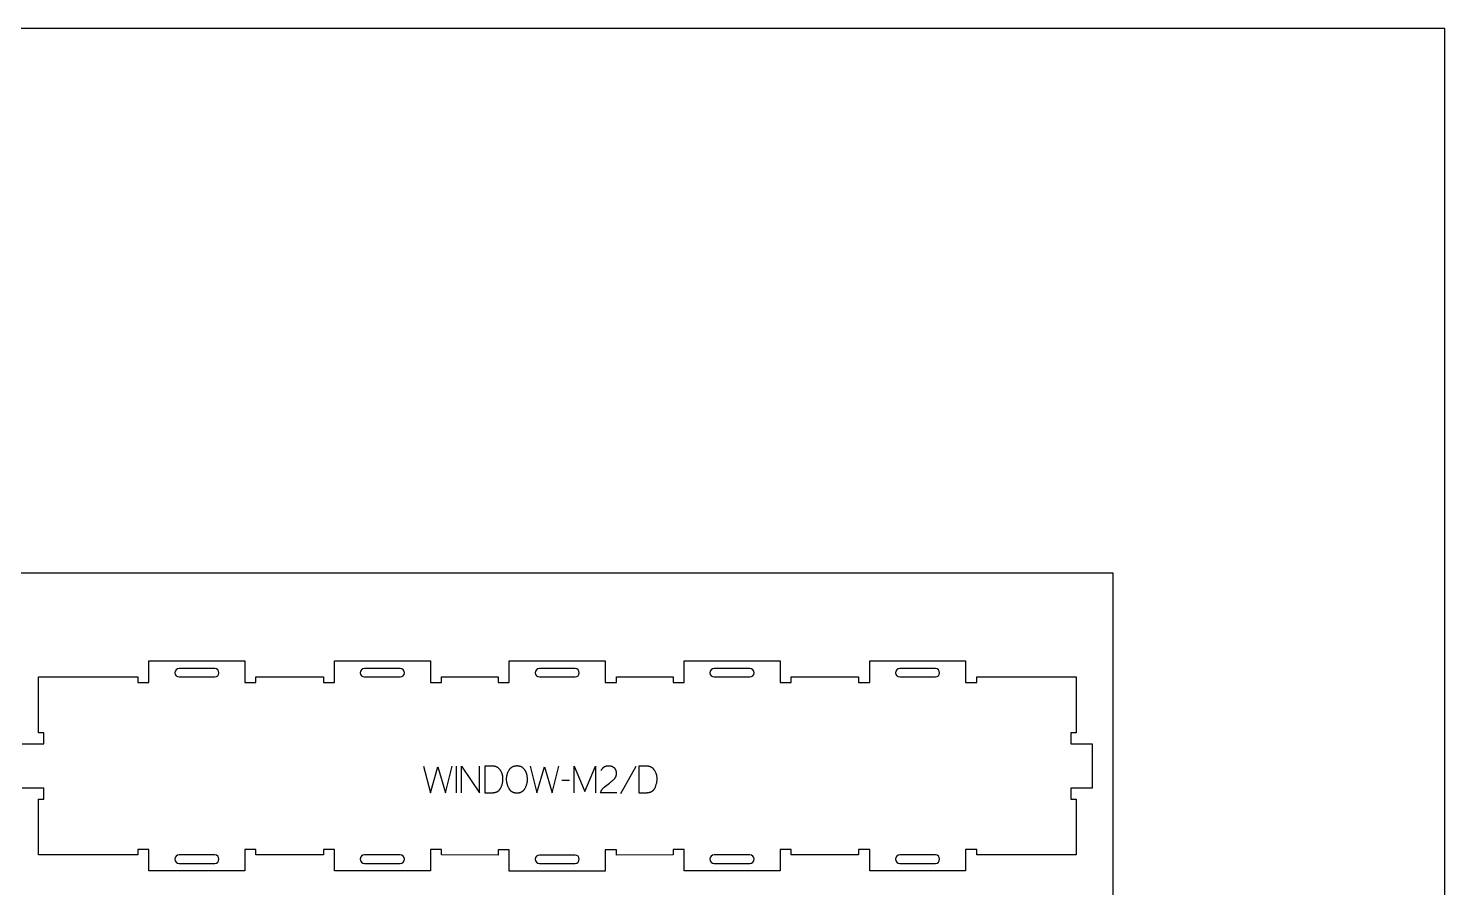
# Model space of a CAD drawing. Extents: x 0 to 4485, y 0 to 8771.
# Drawn here: x 1596 to 3183, y 4630 to 5593 of the extents above; entities that cross this region are included whole.
import ezdxf

# ---------------------------------------------------------------- set-up
doc = ezdxf.new("R2010")
doc.units = 0
for name, color, linetype in [('0_SHEET_SPRUCEPLY_2440X122', 1, 'CONTINUOUS'), ('1_ANYTOOL_1MMDEEP_LABELS_S', 2, 'CONTINUOUS'), ('3_ANYTOOL_CUTTHROUGH_INSID', 4, 'CONTINUOUS'), ('4_ANYTOOL_CUTTHROUGH_OUTSI', 5, 'CONTINUOUS'), ('DONOTCUT', 7, 'CONTINUOUS')]:
    doc.layers.add(name, color=color, linetype=linetype)

msp = doc.modelspace()

# ---------------------------------------------------------------- linework, layer by layer
at = {"layer": '0_SHEET_SPRUCEPLY_2440X122'}
msp.add_lwpolyline([(371.7, 4982.6), (371.7, 3762.6), (2811.7, 3762.6), (2811.7, 4982.6)], close=True, dxfattribs=at)
at = {"layer": '1_ANYTOOL_1MMDEEP_LABELS_S', "color": 2}
for points in [[(2038.6, 4766.4), (2046.4, 4736.4), (2054.8, 4765.5), (2063.3, 4736.4), (2070.8, 4766.4)], [(2075.2, 4766.4), (2075.2, 4736.4)], [(2081.2, 4736.4), (2081.2, 4766.4), (2101.2, 4736.4), (2101.2, 4766.4)], [(2158, 4766.4), (2165.8, 4736.4), (2174.2, 4765.5), (2182.7, 4736.4), (2190.2, 4766.4)], [(2207.5, 4736.4), (2207.5, 4766.4), (2219.5, 4738), (2231.5, 4766.3), (2231.5, 4736.4)], [(2255.4, 4736.5), (2237.1, 4736.5), (2237.3, 4737), (2237.3, 4737.2), (2237.4, 4737.4), (2237.5, 4737.6), (2237.6, 4737.8), (2237.7, 4738.1), (2237.8, 4738.3), (2237.9, 4738.5), (2238, 4738.7), (2238.1, 4738.9), (2238.2, 4739.1), (2238.3, 4739.3), (2238.4, 4739.5), (2238.6, 4739.7), (2238.7, 4739.9), (2238.8, 4740.1), (2238.9, 4740.3), (2239.1, 4740.4), (2239.2, 4740.6), (2239.4, 4740.8), (2239.5, 4741), (2239.7, 4741.2), (2239.8, 4741.3), (2240, 4741.5), (2240.1, 4741.7), (2240.3, 4741.9), (2240.5, 4742), (2240.6, 4742.2), (2240.8, 4742.3), (2241.2, 4742.7), (2242.6, 4743.9), (2244.1, 4745.1), (2245.6, 4746.2), (2247.2, 4747.3), (2247.9, 4747.9), (2248.7, 4748.5), (2249.4, 4749.1), (2250.1, 4749.6), (2250.7, 4750.2), (2251.4, 4750.8), (2252, 4751.4), (2252.6, 4752.1), (2252.7, 4752.2), (2252.9, 4752.4), (2253, 4752.5), (2253.1, 4752.7), (2253.3, 4752.9), (2253.4, 4753), (2253.5, 4753.2), (2253.6, 4753.4), (2253.7, 4753.5), (2253.8, 4753.7), (2253.9, 4753.9), (2254, 4754.1), (2254.1, 4754.3), (2254.2, 4754.5), (2254.3, 4754.6), (2254.4, 4754.8), (2254.4, 4755), (2254.5, 4755.2), (2254.6, 4755.4), (2254.6, 4755.6), (2254.7, 4755.8), (2254.7, 4756), (2254.8, 4756.2), (2254.8, 4756.4), (2254.8, 4756.6), (2254.9, 4756.9), (2254.9, 4757.1), (2254.9, 4757.3), (2254.9, 4757.5), (2254.9, 4757.7), (2254.9, 4758), (2254.9, 4758.2), (2254.9, 4758.4), (2254.9, 4758.7), (2254.9, 4758.9), (2254.9, 4759.2), (2254.9, 4759.4), (2254.9, 4759.6), (2254.8, 4759.9), (2254.8, 4760.1), (2254.7, 4760.3), (2254.7, 4760.5), (2254.6, 4760.7), (2254.6, 4760.9), (2254.5, 4761.1), (2254.5, 4761.3), (2254.4, 4761.5), (2254.3, 4761.7), (2254.2, 4761.9), (2254.1, 4762.1), (2254.1, 4762.3), (2254, 4762.5), (2253.9, 4762.6), (2253.7, 4762.8), (2253.6, 4763), (2253.5, 4763.1), (2253.4, 4763.3), (2253.3, 4763.5), (2253.1, 4763.6), (2253, 4763.8), (2252.9, 4763.9), (2252.7, 4764), (2252.6, 4764.2), (2252.4, 4764.3), (2252.3, 4764.4), (2252.1, 4764.6), (2251.9, 4764.7), (2251.8, 4764.8), (2251.6, 4764.9), (2251.4, 4765), (2251.2, 4765.1), (2251.1, 4765.2), (2250.9, 4765.3), (2250.7, 4765.4), (2250.5, 4765.5), (2250.3, 4765.6), (2250.1, 4765.7), (2249.9, 4765.8), (2249.8, 4765.8), (2249.6, 4765.9), (2249.4, 4766), (2249.1, 4766), (2248.9, 4766.1), (2248.7, 4766.1), (2248.5, 4766.2), (2248.3, 4766.2), (2248.1, 4766.2), (2247.9, 4766.3), (2247.7, 4766.3), (2247.4, 4766.3), (2247.2, 4766.4), (2247, 4766.4), (2246.7, 4766.4), (2246.5, 4766.4), (2246, 4766.4), (2245.7, 4766.4), (2245.3, 4766.4), (2244.9, 4766.4), (2244.6, 4766.3), (2244.3, 4766.3), (2243.9, 4766.2), (2243.6, 4766.2), (2243.3, 4766.1), (2243, 4766), (2242.8, 4766), (2242.7, 4765.9), (2242.5, 4765.9), (2242.4, 4765.8), (2242.2, 4765.8), (2242.1, 4765.7), (2241.9, 4765.6), (2241.8, 4765.6), (2241.6, 4765.5), (2241.5, 4765.4), (2241.4, 4765.4), (2241.2, 4765.3), (2241.1, 4765.2), (2241, 4765.1), (2240.8, 4765.1), (2240.7, 4765), (2240.6, 4764.9), (2240.4, 4764.8), (2240.3, 4764.7), (2240.2, 4764.6), (2240.1, 4764.5), (2239.9, 4764.4), (2239.8, 4764.3), (2239.7, 4764.2), (2239.6, 4764.1), (2239.5, 4764), (2239.4, 4763.9), (2239.3, 4763.8), (2239.1, 4763.7), (2239, 4763.5), (2238.9, 4763.4), (2238.8, 4763.3), (2238.6, 4763), (2238.4, 4762.8), (2238.2, 4762.5), (2238.1, 4762.2), (2237.9, 4761.9), (2237.7, 4761.6), (2237.5, 4761.3)], [(2276.6, 4765.9), (2259.4, 4735.2)], [(2202.4, 4750.3), (2193.6, 4750.2)]]:
    msp.add_lwpolyline(points, dxfattribs=at)
for points in [[(2107.3, 4766.4), (2107.3, 4736.4), (2115.8, 4736.5), (2116.2, 4736.5), (2116.6, 4736.5), (2117, 4736.6), (2117.4, 4736.6), (2117.8, 4736.6), (2118.1, 4736.7), (2118.5, 4736.8), (2118.9, 4736.8), (2119.2, 4736.9), (2119.5, 4737), (2119.9, 4737.1), (2120.2, 4737.2), (2120.5, 4737.4), (2120.7, 4737.4), (2120.8, 4737.5), (2121, 4737.6), (2121.1, 4737.6), (2121.3, 4737.7), (2121.4, 4737.8), (2121.6, 4737.9), (2121.7, 4738), (2121.8, 4738), (2122, 4738.1), (2122.1, 4738.2), (2122.3, 4738.3), (2122.4, 4738.4), (2122.5, 4738.5), (2122.6, 4738.6), (2122.8, 4738.7), (2122.9, 4738.8), (2123, 4738.9), (2123.1, 4739), (2123.3, 4739.1), (2123.4, 4739.2), (2123.5, 4739.4), (2123.6, 4739.5), (2123.7, 4739.6), (2123.8, 4739.7), (2123.9, 4739.8), (2124, 4740), (2124.1, 4740.1), (2124.2, 4740.2), (2124.3, 4740.4), (2124.4, 4740.5), (2124.5, 4740.6), (2124.7, 4740.9), (2124.9, 4741.2), (2125, 4741.5), (2125.4, 4742.1), (2125.7, 4742.8), (2125.9, 4743.4), (2126.2, 4744), (2126.4, 4744.7), (2126.6, 4745.3), (2126.8, 4746), (2127, 4746.6), (2127.2, 4747.3), (2127.3, 4748), (2127.4, 4748.6), (2127.5, 4749.3), (2127.6, 4750), (2127.6, 4750.7), (2127.6, 4751.4), (2127.7, 4752.1), (2127.6, 4752.7), (2127.6, 4753.3), (2127.6, 4753.9), (2127.5, 4754.5), (2127.4, 4755), (2127.4, 4755.3), (2127.3, 4755.6), (2127.2, 4755.9), (2127.2, 4756.2), (2127.1, 4756.4), (2127, 4756.7), (2127, 4757), (2126.9, 4757.3), (2126.8, 4757.5), (2126.7, 4757.8), (2126.6, 4758.1), (2126.5, 4758.3), (2126.4, 4758.6), (2126.3, 4758.9), (2126, 4759.4), (2125.8, 4759.9), (2125.5, 4760.4), (2125.2, 4760.9), (2125, 4761.2), (2124.8, 4761.5), (2124.6, 4761.8), (2124.4, 4762.1), (2124.2, 4762.4), (2124, 4762.6), (2123.7, 4762.9), (2123.5, 4763.1), (2123.3, 4763.4), (2123.1, 4763.6), (2122.8, 4763.8), (2122.6, 4764), (2122.4, 4764.2), (2122.1, 4764.4), (2121.9, 4764.6), (2121.7, 4764.7), (2121.4, 4764.9), (2121.2, 4765), (2120.9, 4765.2), (2120.6, 4765.3), (2120.4, 4765.4), (2120.1, 4765.5), (2119.8, 4765.6), (2119.6, 4765.7), (2119.3, 4765.8), (2119, 4765.9), (2118.7, 4765.9), (2118.4, 4766), (2118.2, 4766.1), (2117.9, 4766.1), (2117.6, 4766.1), (2117.3, 4766.1), (2114.8, 4766.2), (2112.4, 4766.3), (2109.8, 4766.4)], [(2143.7, 4766.8), (2144.1, 4766.8), (2144.5, 4766.7), (2144.8, 4766.7), (2145.2, 4766.7), (2145.3, 4766.6), (2145.5, 4766.6), (2145.7, 4766.6), (2145.9, 4766.6), (2146, 4766.5), (2146.2, 4766.5), (2146.3, 4766.4), (2146.5, 4766.4), (2146.7, 4766.3), (2146.8, 4766.3), (2147, 4766.2), (2147.1, 4766.2), (2147.3, 4766.1), (2147.4, 4766.1), (2147.6, 4766), (2147.7, 4765.9), (2147.9, 4765.9), (2148, 4765.8), (2148.2, 4765.7), (2148.3, 4765.6), (2148.4, 4765.5), (2148.6, 4765.5), (2148.7, 4765.4), (2148.8, 4765.3), (2149.1, 4765.1), (2149.3, 4764.9), (2149.6, 4764.7), (2149.8, 4764.5), (2150.1, 4764.3), (2150.3, 4764.1), (2150.5, 4763.8), (2150.7, 4763.6), (2151, 4763.4), (2151.2, 4763.1), (2151.4, 4762.9), (2151.6, 4762.6), (2151.7, 4762.4), (2151.9, 4762.1), (2152.1, 4761.8), (2152.3, 4761.5), (2152.4, 4761.2), (2152.6, 4761), (2152.8, 4760.7), (2152.9, 4760.4), (2153.1, 4760.1), (2153.2, 4759.8), (2153.3, 4759.5), (2153.4, 4759.1), (2153.6, 4758.8), (2153.7, 4758.5), (2153.8, 4758.2), (2153.9, 4757.9), (2154, 4757.5), (2154.1, 4757.2), (2154.2, 4756.9), (2154.3, 4756.5), (2154.4, 4755.8), (2154.5, 4755.2), (2154.6, 4754.5), (2154.7, 4753.8), (2154.8, 4753.2), (2154.8, 4752.5), (2154.9, 4751.9), (2154.9, 4751.2), (2154.9, 4750.6), (2154.8, 4750), (2154.8, 4749.3), (2154.7, 4748.7), (2154.6, 4748.1), (2154.5, 4747.4), (2154.3, 4746.8), (2154.2, 4746.1), (2154, 4745.5), (2153.8, 4744.9), (2153.6, 4744.2), (2153.3, 4743.6), (2153, 4743), (2152.8, 4742.3), (2152.4, 4741.7), (2152.1, 4741), (2151.9, 4740.7), (2151.7, 4740.4), (2151.6, 4740.1), (2151.4, 4739.8), (2151.2, 4739.6), (2151, 4739.3), (2150.7, 4739.1), (2150.5, 4738.8), (2150.4, 4738.7), (2150.3, 4738.6), (2150.2, 4738.5), (2150.1, 4738.4), (2149.9, 4738.2), (2149.8, 4738.1), (2149.7, 4738), (2149.6, 4737.9), (2149.5, 4737.8), (2149.3, 4737.7), (2149.2, 4737.6), (2149.1, 4737.6), (2148.9, 4737.5), (2148.8, 4737.4), (2148.7, 4737.3), (2148.5, 4737.2), (2148.4, 4737.1), (2148.3, 4737.1), (2148.1, 4737), (2148, 4736.9), (2147.8, 4736.9), (2147.7, 4736.8), (2147.6, 4736.7), (2147.4, 4736.7), (2147.3, 4736.6), (2147.1, 4736.5), (2147, 4736.5), (2146.8, 4736.4), (2146.5, 4736.3), (2146.2, 4736.3), (2145.8, 4736.2), (2145.5, 4736.1), (2145.2, 4736.1), (2144.8, 4736), (2144.5, 4736), (2144.1, 4736), (2143.8, 4735.9), (2143.4, 4735.9), (2143, 4735.9), (2142.6, 4736), (2142.3, 4736), (2141.9, 4736), (2141.5, 4736.1), (2141.2, 4736.1), (2140.8, 4736.2), (2140.5, 4736.3), (2140.2, 4736.4), (2139.9, 4736.5), (2139.7, 4736.5), (2139.5, 4736.6), (2139.4, 4736.6), (2139.2, 4736.7), (2139.1, 4736.7), (2138.9, 4736.8), (2138.8, 4736.9), (2138.6, 4736.9), (2138.5, 4737), (2138.3, 4737.1), (2138.2, 4737.2), (2138.1, 4737.2), (2137.9, 4737.3), (2137.8, 4737.4), (2137.7, 4737.5), (2137.5, 4737.6), (2137.4, 4737.7), (2137.3, 4737.8), (2137.1, 4737.9), (2137, 4738), (2136.9, 4738.1), (2136.8, 4738.2), (2136.6, 4738.3), (2136.5, 4738.4), (2136.4, 4738.5), (2136.3, 4738.6), (2136.2, 4738.7), (2136, 4738.9), (2135.9, 4739), (2135.8, 4739.1), (2135.6, 4739.4), (2135.4, 4739.6), (2135.2, 4739.9), (2135, 4740.2), (2134.8, 4740.5), (2134.6, 4740.8), (2134.5, 4741.1), (2134.1, 4741.8), (2133.8, 4742.4), (2133.5, 4743.1), (2133.2, 4743.7), (2133, 4744.4), (2132.8, 4745), (2132.6, 4745.7), (2132.4, 4746.3), (2132.2, 4747), (2132.1, 4747.6), (2132, 4748.3), (2131.9, 4748.9), (2131.8, 4749.6), (2131.7, 4750.2), (2131.7, 4750.9), (2131.7, 4751.5), (2131.7, 4752.2), (2131.7, 4752.9), (2131.8, 4753.6), (2131.9, 4754.3), (2132, 4755), (2132.1, 4755.6), (2132.2, 4756.3), (2132.4, 4756.9), (2132.6, 4757.6), (2132.8, 4758.2), (2133.1, 4758.9), (2133.3, 4759.5), (2133.6, 4760.1), (2133.9, 4760.7), (2134.2, 4761.3), (2134.6, 4761.9), (2134.8, 4762.2), (2135, 4762.5), (2135.2, 4762.8), (2135.4, 4763.1), (2135.6, 4763.3), (2135.8, 4763.6), (2136, 4763.8), (2136.2, 4764), (2136.4, 4764.2), (2136.5, 4764.3), (2136.6, 4764.4), (2136.7, 4764.5), (2136.8, 4764.6), (2137, 4764.7), (2137.1, 4764.8), (2137.2, 4764.9), (2137.4, 4765), (2137.5, 4765.1), (2137.6, 4765.1), (2137.8, 4765.2), (2137.9, 4765.3), (2138, 4765.4), (2138.2, 4765.5), (2138.3, 4765.6), (2138.5, 4765.6), (2138.6, 4765.7), (2138.9, 4765.8), (2139.2, 4766), (2139.5, 4766.1), (2139.8, 4766.2), (2140.1, 4766.3), (2140.5, 4766.4), (2140.8, 4766.5), (2141.2, 4766.5), (2141.5, 4766.6), (2141.9, 4766.6), (2142.2, 4766.7), (2142.6, 4766.7), (2143, 4766.7), (2143.3, 4766.8)], [(2280.1, 4766.4), (2280.1, 4736.4), (2288.6, 4736.5), (2289, 4736.5), (2289.4, 4736.5), (2289.8, 4736.6), (2290.2, 4736.6), (2290.6, 4736.6), (2290.9, 4736.7), (2291.3, 4736.8), (2291.7, 4736.8), (2292, 4736.9), (2292.3, 4737), (2292.7, 4737.1), (2293, 4737.2), (2293.3, 4737.4), (2293.5, 4737.4), (2293.6, 4737.5), (2293.8, 4737.6), (2293.9, 4737.6), (2294.1, 4737.7), (2294.2, 4737.8), (2294.4, 4737.9), (2294.5, 4738), (2294.6, 4738), (2294.8, 4738.1), (2294.9, 4738.2), (2295.1, 4738.3), (2295.2, 4738.4), (2295.3, 4738.5), (2295.4, 4738.6), (2295.6, 4738.7), (2295.7, 4738.8), (2295.8, 4738.9), (2295.9, 4739), (2296.1, 4739.1), (2296.2, 4739.2), (2296.3, 4739.4), (2296.4, 4739.5), (2296.5, 4739.6), (2296.6, 4739.7), (2296.7, 4739.8), (2296.8, 4740), (2296.9, 4740.1), (2297, 4740.2), (2297.1, 4740.4), (2297.2, 4740.5), (2297.3, 4740.6), (2297.5, 4740.9), (2297.7, 4741.2), (2297.8, 4741.5), (2298.2, 4742.1), (2298.5, 4742.8), (2298.7, 4743.4), (2299, 4744), (2299.2, 4744.7), (2299.4, 4745.3), (2299.6, 4746), (2299.8, 4746.6), (2300, 4747.3), (2300.1, 4748), (2300.2, 4748.6), (2300.3, 4749.3), (2300.4, 4750), (2300.4, 4750.7), (2300.4, 4751.4), (2300.5, 4752.1), (2300.4, 4752.7), (2300.4, 4753.3), (2300.4, 4753.9), (2300.3, 4754.5), (2300.2, 4755), (2300.2, 4755.3), (2300.1, 4755.6), (2300, 4755.9), (2300, 4756.2), (2299.9, 4756.4), (2299.8, 4756.7), (2299.8, 4757), (2299.7, 4757.3), (2299.6, 4757.5), (2299.5, 4757.8), (2299.4, 4758.1), (2299.3, 4758.3), (2299.2, 4758.6), (2299.1, 4758.9), (2298.8, 4759.4), (2298.6, 4759.9), (2298.3, 4760.4), (2298, 4760.9), (2297.8, 4761.2), (2297.6, 4761.5), (2297.4, 4761.8), (2297.2, 4762.1), (2297, 4762.4), (2296.8, 4762.6), (2296.5, 4762.9), (2296.3, 4763.1), (2296.1, 4763.4), (2295.9, 4763.6), (2295.6, 4763.8), (2295.4, 4764), (2295.2, 4764.2), (2294.9, 4764.4), (2294.7, 4764.6), (2294.5, 4764.7), (2294.2, 4764.9), (2294, 4765), (2293.7, 4765.2), (2293.4, 4765.3), (2293.2, 4765.4), (2292.9, 4765.5), (2292.6, 4765.6), (2292.4, 4765.7), (2292.1, 4765.8), (2291.8, 4765.9), (2291.5, 4765.9), (2291.2, 4766), (2291, 4766.1), (2290.7, 4766.1), (2290.4, 4766.1), (2290.1, 4766.1), (2287.6, 4766.2), (2285.2, 4766.3), (2282.6, 4766.4)]]:
    msp.add_lwpolyline(points, close=True, dxfattribs=at)
at = {"layer": '3_ANYTOOL_CUTTHROUGH_INSID', "color": 4}
for points in [[(1804.5, 4866.2, 1), (1804.5, 4875.7), (1764.5, 4875.7, 1), (1764.5, 4866.2)], [(2012.5, 4866.2, 1), (2012.5, 4875.7), (1972.5, 4875.7, 1), (1972.5, 4866.2)], [(2208.5, 4866.2, 1), (2208.5, 4875.7), (2168.5, 4875.7, 1), (2168.5, 4866.2)], [(2404.5, 4866.2, 1), (2404.5, 4875.7), (2364.5, 4875.7, 1), (2364.5, 4866.2)], [(2612.5, 4866.2, 1), (2612.5, 4875.7), (2572.5, 4875.7, 1), (2572.5, 4866.2)], [(1804.5, 4666.7), (1764.5, 4666.7, 1), (1764.5, 4657.2), (1804.5, 4657.2, 1)], [(2012.5, 4666.7), (1972.5, 4666.7, 1), (1972.5, 4657.2), (2012.5, 4657.2, 1)], [(2208.5, 4666.6), (2168.5, 4666.6, 1), (2168.5, 4657.1), (2208.5, 4657.1, 1)], [(2404.5, 4666.7), (2364.5, 4666.7, 1), (2364.5, 4657.2), (2404.5, 4657.2, 1)], [(2612.5, 4666.7), (2572.5, 4666.7, 1), (2572.5, 4657.2), (2612.5, 4657.2, 1)]]:
    msp.add_lwpolyline(points, format="xyb", close=True, dxfattribs=at)
at = {"layer": '4_ANYTOOL_CUTTHROUGH_OUTSI', "color": 5}
msp.add_lwpolyline([(1588.8, 4791.2), (1612.8, 4791.2), (1612.8, 4803.7), (1606.8, 4803.7), (1606.8, 4866.2), (1718.3, 4866.2), (1718.3, 4860.2), (1730.8, 4860.2), (1730.8, 4884.2), (1838.3, 4884.2), (1838.3, 4860.2), (1850.8, 4860.2), (1850.8, 4866.2), (1926.3, 4866.2), (1926.3, 4860.2), (1938.8, 4860.2), (1938.8, 4884.2), (2046.3, 4884.2), (2046.3, 4860.2), (2058.8, 4860.2), (2058.8, 4866.2), (2122.3, 4866.2), (2122.3, 4860.2), (2134.8, 4860.2), (2134.8, 4884.2), (2242.3, 4884.2), (2242.3, 4860.2), (2254.8, 4860.2), (2254.8, 4866.2), (2318.3, 4866.2), (2318.3, 4860.2), (2330.8, 4860.2), (2330.8, 4884.2), (2438.3, 4884.2), (2438.3, 4860.2), (2450.8, 4860.2), (2450.8, 4866.2), (2526.3, 4866.2), (2526.3, 4860.2), (2538.8, 4860.2), (2538.8, 4884.2), (2646.3, 4884.2), (2646.3, 4860.2), (2658.8, 4860.2), (2658.8, 4866.2), (2770.3, 4866.2), (2770.3, 4803.7), (2764.3, 4803.7), (2764.3, 4791.2), (2788.3, 4791.2), (2788.3, 4741.7), (2764.3, 4741.7), (2764.3, 4729.2), (2770.3, 4729.2), (2770.3, 4666.7), (2658.8, 4666.7), (2658.8, 4672.7), (2646.3, 4672.7), (2646.3, 4648.7), (2538.8, 4648.7), (2538.8, 4672.7), (2526.3, 4672.7), (2526.3, 4666.7), (2450.8, 4666.7), (2450.8, 4672.7), (2438.3, 4672.7), (2438.3, 4648.7), (2330.8, 4648.7), (2330.8, 4672.7), (2318.3, 4672.7), (2318.3, 4666.7), (2254.8, 4666.6), (2254.8, 4672.6), (2242.3, 4672.6), (2242.3, 4648.6), (2134.8, 4648.6), (2134.8, 4672.6), (2122.3, 4672.6), (2122.3, 4666.6), (2058.8, 4666.7), (2058.8, 4672.7), (2046.3, 4672.7), (2046.3, 4648.7), (1938.8, 4648.7), (1938.8, 4672.7), (1926.3, 4672.7), (1926.3, 4666.7), (1850.8, 4666.7), (1850.8, 4672.7), (1838.3, 4672.7), (1838.3, 4648.7), (1730.8, 4648.7), (1730.8, 4672.7), (1718.3, 4672.7), (1718.3, 4666.7), (1606.8, 4666.7), (1606.8, 4729.2), (1612.8, 4729.2), (1612.8, 4741.7), (1588.8, 4741.7)], dxfattribs=at)
at = {"layer": 'DONOTCUT'}
msp.add_lwpolyline([(0, 0), (3183.4, 0), (3183.4, 5593.4), (0, 5593.4)], close=True, dxfattribs=at)

doc.saveas('drawing.dxf')
